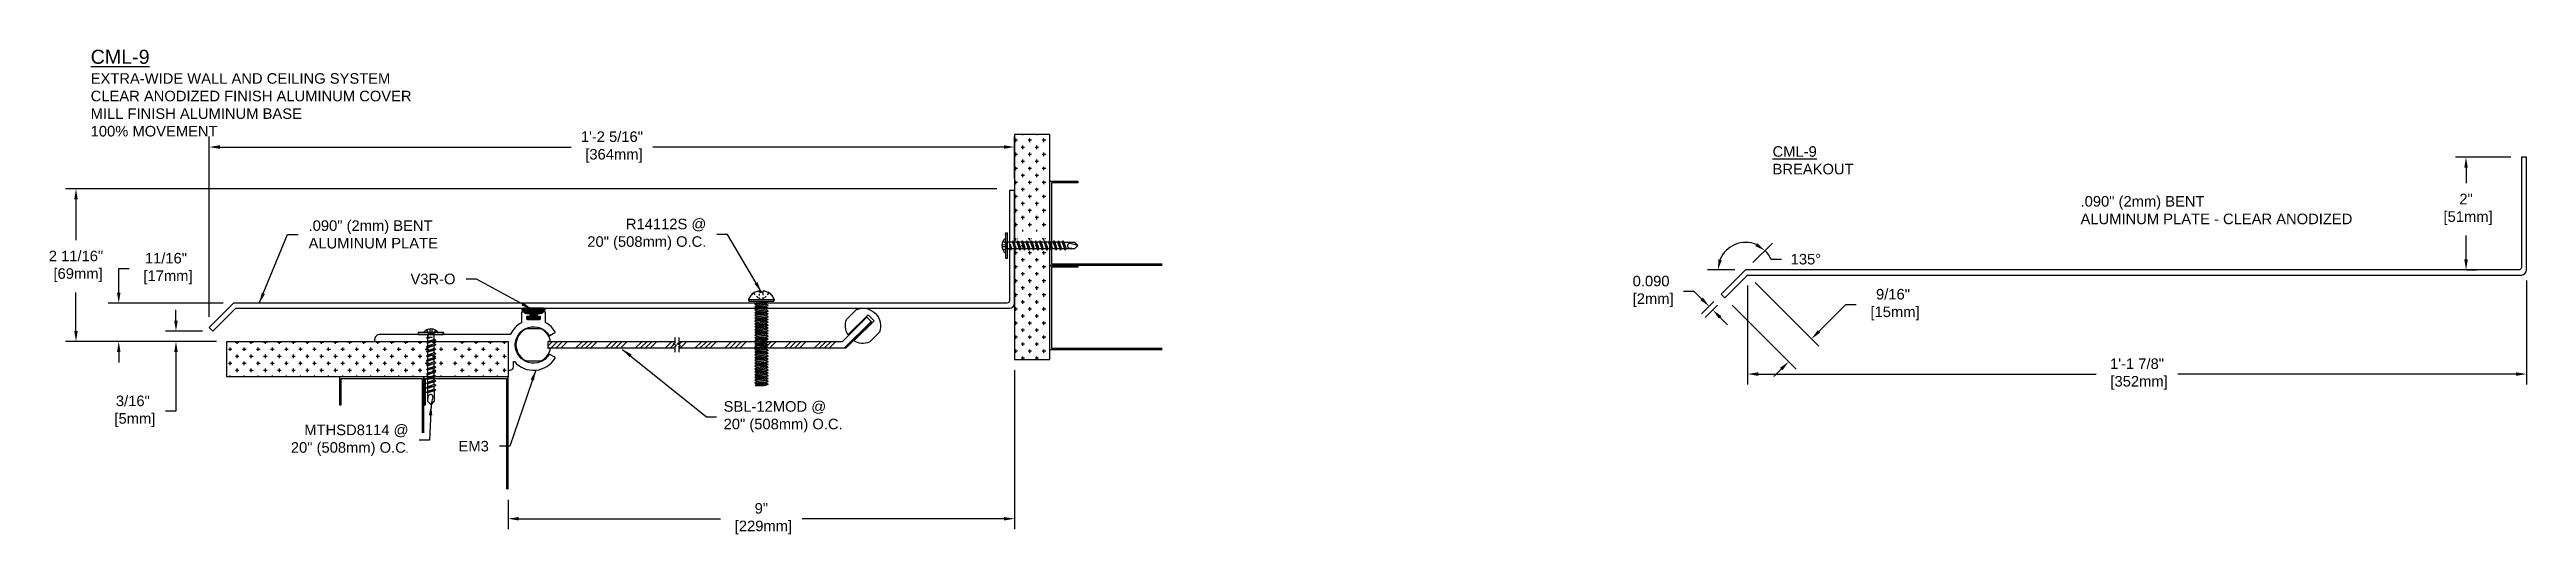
# Model space of a CAD drawing. Header units: inches. Extents: x 7.3 to 51.3, y 49.4 to 58.
import ezdxf

# ---------------------------------------------------------------- set-up
doc = ezdxf.new("R2010")
doc.units = ezdxf.units.IN
doc.header["$MEASUREMENT"] = 0
doc.linetypes.add('HIDDEN2', pattern=[0.1875, 0.125, -0.0625])
for name, color, linetype in [('Anchors', 4, 'Continuous'), ('Conditions', 1, 'Continuous'), ('Dimensions', 3, 'Continuous'), ('Fillers', 2, 'Continuous'), ('Metals', 7, 'Continuous'), ('TEXT', 2, 'Continuous')]:
    doc.layers.add(name, color=color, linetype=linetype)
doc.styles.add('ARIAL', font='arial.ttf')
doc.dimstyles.new('Arial', dxfattribs={"dimtxt": 0.1875, "dimasz": 0.1875, "dimexe": 0.1875, "dimexo": 0.1875, "dimgap": 0.1875, "dimtad": 0, "dimtih": 1, "dimtoh": 1, "dimdec": 4, "dimzin": 3, "dimdsep": 46, "dimlunit": 4, "dimtxsty": 'ARIAL', "dimcen": 0.1875, "dimadec": 0, "dimazin": 0, "dimtfac": 1, "dimtdec": 4, "dimtofl": 0, "dimtmove": 0, "dimatfit": 3, "dimfxl": 0, "dimfrac": 2, "dimtolj": 1, "dimtzin": 0, "dimarcsym": 0})

# ---------------------------------------------------------------- blocks, each defined once
blk = doc.blocks.new('V3RforCM')
h = blk.add_hatch(color=256)
h.paths.add_polyline_path([(0.141, -0.163), (0.205, -0.163, 0.8111), (0.189, -0.1), (-0.156, -0.1, 0.8111), (-0.172, -0.163), (-0.109, -0.163), (-0.109, -0.194), (-0.03, -0.194), (-0.03, -0.241), (-0.036, -0.267), (-0.091, -0.267), (-0.091, -0.302), (0.124, -0.302), (0.124, -0.267), (0.069, -0.267), (0.063, -0.241), (0.063, -0.194), (0.141, -0.194)])
edge = h.paths.add_edge_path(flags=16)
edge.add_spline(control_points=[(-0.139, -0.141), (-0.14, -0.141), (-0.185, -0.12), (-0.087, -0.129), (0.017, -0.14)], knot_values=[0.028497, 0.028497, 0.028497, 0.028497, 0.032831, 0.201023, 0.201023, 0.201023, 0.201023], degree=3, periodic=0)
edge.add_spline(control_points=[(0.017, -0.14), (0.12, -0.129), (0.218, -0.12), (0.173, -0.141), (0.172, -0.141)], knot_values=[0.028497, 0.028497, 0.028497, 0.028497, 0.196688, 0.201023, 0.201023, 0.201023, 0.201023], degree=3, periodic=0)
edge.add_line((0.172, -0.141), (-0.139, -0.141))
blk.add_lwpolyline([(0.141, -0.194), (0.141, -0.163), (0.205, -0.163, 0.8111), (0.189, -0.1), (-0.156, -0.1, 0.8111), (-0.172, -0.163), (-0.109, -0.163), (-0.109, -0.194), (-0.03, -0.194), (-0.03, -0.241), (-0.036, -0.267), (-0.091, -0.267), (-0.091, -0.302), (0.124, -0.302), (0.124, -0.267), (0.069, -0.267), (0.063, -0.241), (0.063, -0.194)], format="xyb", close=True)
blk.add_lwpolyline([(0.172, -0.141), (-0.139, -0.141)])
for points in [[(-0.139, -0.141), (-0.14, -0.141), (-0.185, -0.12), (-0.087, -0.129), (0.017, -0.14)], [(0.172, -0.141), (0.173, -0.141), (0.218, -0.12), (0.12, -0.129), (0.017, -0.14)]]:
    blk.add_open_spline(points, degree=3, knots=[0.028497, 0.028497, 0.028497, 0.028497, 0.0328313, 0.2010226, 0.2010226, 0.2010226, 0.2010226])
blk = doc.blocks.new('em3')
blk.add_lwpolyline([(-22.235, -3.441), (-22.235, -3.399, 0.414214), (-22.245, -3.389), (-22.28, -3.389, -0.414214), (-22.29, -3.379), (-22.29, -3.352, -0.414214), (-22.28, -3.342), (-22.207, -3.342, 0.414214), (-22.197, -3.332), (-22.197, -3.321, -0.414214), (-22.187, -3.311), (-22.151, -3.311, -0.414214), (-22.141, -3.321), (-22.141, -3.498, 0.273807), (-22.136, -3.507, -0.158832), (-21.945, -3.71, 0.29076), (-21.936, -3.716), (-19.621, -3.716, -0.414214), (-19.527, -3.81), (-19.527, -3.831, -0.414214), (-19.537, -3.841), (-21.892, -3.841, 0.414214), (-21.902, -3.851), (-21.902, -4.341, -0.414214), (-21.912, -4.351), (-21.933, -4.351, -0.414214), (-21.996, -4.289), (-21.996, -4.204, 0.692603), (-22.013, -4.198, -0.506912), (-22.737, -4.135, -0.420887), (-22.733, -4.121), (-22.642, -4.069, -0.405496), (-22.629, -4.072, 3.520953), (-22.629, -3.731, -0.405496), (-22.642, -3.734), (-22.733, -3.681, -0.420887), (-22.737, -3.668, -0.131423), (-22.569, -3.507, 0.273807), (-22.563, -3.498), (-22.563, -3.321, -0.414214), (-22.553, -3.311), (-22.517, -3.311, -0.414214), (-22.507, -3.321), (-22.507, -3.332, 0.414214), (-22.497, -3.342), (-22.425, -3.342, -0.414214), (-22.415, -3.352), (-22.415, -3.379, -0.414214), (-22.425, -3.389), (-22.46, -3.389, 0.414214), (-22.47, -3.399), (-22.47, -3.441, 0.414214), (-22.46, -3.451), (-22.245, -3.451, 0.414214)], format="xyb", close=True)
blk = doc.blocks.new('R14112S')
for p, q in [((-0.226, 0.031), (0.226, 0.031)), ((-0.226, 0.031), (-0.22, 0)), ((-0.22, 0), (0.22, 0)), ((-0.109, 0.116), (-0.133, 0.141)), ((-0.057, 0.062), (-0.086, 0.092)), ((-0.085, 0), (-0.085, -0.03)), ((-0.034, 0.038), (-0.042, 0.046)), ((-0.034, 0.161), (-0.034, 0.182)), ((-0.034, 0.161), (0.034, 0.161)), ((-0.034, 0.103), (-0.034, 0.131)), ((-0.034, 0.038), (-0.034, 0.065)), ((-0.034, 0.038), (-0.01, 0.038)), ((0.01, 0.038), (0.034, 0.038)), ((0.034, 0.161), (0.034, 0.182)), ((0.034, 0.106), (0.034, 0.142)), ((0.034, 0.038), (0.034, 0.073)), ((0.034, 0.038), (0.042, 0.046)), ((0.057, 0.062), (0.086, 0.092)), ((0.085, 0), (0.085, -0.005)), ((0.109, 0.116), (0.133, 0.141)), ((0.226, 0.031), (0.22, 0)), ((-0.119, -0.05), (0.119, -0.025)), ((-0.119, -0.05), (-0.085, -0.03)), ((-0.119, -0.05), (-0.085, -0.07)), ((-0.119, -0.1), (0.119, -0.075)), ((-0.119, -0.1), (-0.085, -0.08)), ((-0.119, -0.1), (-0.085, -0.12)), ((-0.119, -0.15), (0.119, -0.125)), ((-0.119, -0.15), (-0.085, -0.13)), ((-0.119, -0.15), (-0.085, -0.17)), ((-0.119, -0.2), (0.119, -0.175)), ((-0.119, -0.2), (-0.085, -0.18)), ((-0.119, -0.2), (-0.085, -0.22)), ((-0.119, -0.25), (0.119, -0.225)), ((-0.119, -0.25), (-0.085, -0.23)), ((-0.119, -0.25), (-0.085, -0.27)), ((-0.119, -0.3), (0.119, -0.275)), ((-0.119, -0.3), (-0.085, -0.28)), ((-0.119, -0.3), (-0.085, -0.32)), ((-0.119, -0.35), (0.119, -0.325)), ((-0.119, -0.35), (-0.085, -0.33)), ((-0.119, -0.35), (-0.085, -0.37)), ((-0.119, -0.4), (0.119, -0.375)), ((-0.119, -0.4), (-0.085, -0.38)), ((-0.119, -0.4), (-0.085, -0.42)), ((-0.119, -0.45), (0.119, -0.425)), ((-0.119, -0.45), (-0.085, -0.43)), ((-0.085, -0.03), (0.085, -0.005)), ((-0.085, -0.07), (0.085, -0.045)), ((-0.085, -0.08), (0.085, -0.055)), ((-0.085, -0.07), (-0.085, -0.08)), ((-0.085, -0.12), (0.085, -0.095)), ((-0.085, -0.13), (0.085, -0.105)), ((-0.085, -0.12), (-0.085, -0.13)), ((-0.085, -0.17), (0.085, -0.145)), ((-0.085, -0.18), (0.085, -0.155)), ((-0.085, -0.17), (-0.085, -0.18)), ((-0.085, -0.22), (0.085, -0.195)), ((-0.085, -0.23), (0.085, -0.205)), ((-0.085, -0.22), (-0.085, -0.23)), ((-0.085, -0.27), (0.085, -0.245)), ((-0.085, -0.28), (0.085, -0.255)), ((-0.085, -0.27), (-0.085, -0.28)), ((-0.085, -0.32), (0.085, -0.295)), ((-0.085, -0.33), (0.085, -0.305)), ((-0.085, -0.32), (-0.085, -0.33)), ((-0.085, -0.37), (0.085, -0.345)), ((-0.085, -0.38), (0.085, -0.355)), ((-0.085, -0.37), (-0.085, -0.38)), ((-0.085, -0.42), (0.085, -0.395)), ((-0.085, -0.43), (0.085, -0.405)), ((-0.085, -0.42), (-0.085, -0.43)), ((0.119, -0.025), (0.085, -0.005)), ((0.119, -0.025), (0.085, -0.045)), ((0.085, -0.045), (0.085, -0.055)), ((0.119, -0.075), (0.085, -0.055)), ((0.119, -0.075), (0.085, -0.095)), ((0.085, -0.095), (0.085, -0.105)), ((0.119, -0.125), (0.085, -0.105)), ((0.119, -0.125), (0.085, -0.145)), ((0.085, -0.145), (0.085, -0.155)), ((0.119, -0.175), (0.085, -0.155)), ((0.119, -0.175), (0.085, -0.195)), ((0.085, -0.195), (0.085, -0.205)), ((0.119, -0.225), (0.085, -0.205)), ((0.119, -0.225), (0.085, -0.245)), ((0.085, -0.245), (0.085, -0.255)), ((0.119, -0.275), (0.085, -0.255)), ((0.119, -0.275), (0.085, -0.295)), ((0.085, -0.295), (0.085, -0.305)), ((0.119, -0.325), (0.085, -0.305)), ((0.119, -0.325), (0.085, -0.345)), ((0.085, -0.345), (0.085, -0.355)), ((0.119, -0.375), (0.085, -0.355)), ((0.119, -0.375), (0.085, -0.395)), ((0.085, -0.395), (0.085, -0.405)), ((0.119, -0.425), (0.085, -0.405)), ((0.119, -0.425), (0.085, -0.445)), ((-0.119, -0.45), (-0.085, -0.47)), ((-0.119, -0.5), (0.119, -0.475)), ((-0.119, -0.5), (-0.085, -0.48)), ((-0.119, -0.5), (-0.085, -0.52)), ((-0.119, -0.55), (0.119, -0.525)), ((-0.119, -0.55), (-0.085, -0.53)), ((-0.119, -0.55), (-0.085, -0.57)), ((-0.119, -0.6), (0.119, -0.575)), ((-0.119, -0.6), (-0.085, -0.58)), ((-0.119, -0.6), (-0.085, -0.62)), ((-0.119, -0.65), (0.119, -0.625)), ((-0.119, -0.65), (-0.085, -0.63)), ((-0.119, -0.65), (-0.085, -0.67)), ((-0.119, -0.7), (0.119, -0.675)), ((-0.119, -0.7), (-0.085, -0.68)), ((-0.119, -0.7), (-0.085, -0.72)), ((-0.119, -0.75), (0.119, -0.725)), ((-0.119, -0.75), (-0.085, -0.73)), ((-0.119, -0.75), (-0.085, -0.77)), ((-0.119, -0.8), (0.119, -0.775)), ((-0.119, -0.8), (-0.085, -0.78)), ((-0.119, -0.8), (-0.085, -0.82)), ((-0.119, -0.85), (0.119, -0.825)), ((-0.119, -0.85), (-0.085, -0.83)), ((-0.119, -0.85), (-0.085, -0.87)), ((-0.119, -0.9), (0.119, -0.875)), ((-0.119, -0.9), (-0.085, -0.88)), ((-0.085, -0.47), (0.085, -0.445)), ((-0.085, -0.48), (0.085, -0.455)), ((-0.085, -0.47), (-0.085, -0.48)), ((-0.085, -0.52), (0.085, -0.495)), ((-0.085, -0.53), (0.085, -0.505)), ((-0.085, -0.52), (-0.085, -0.53)), ((-0.085, -0.57), (0.085, -0.545)), ((-0.085, -0.58), (0.085, -0.555)), ((-0.085, -0.57), (-0.085, -0.58)), ((-0.085, -0.62), (0.085, -0.595)), ((-0.085, -0.63), (0.085, -0.605)), ((-0.085, -0.62), (-0.085, -0.63)), ((-0.085, -0.67), (0.085, -0.645)), ((-0.085, -0.68), (0.085, -0.655)), ((-0.085, -0.67), (-0.085, -0.68)), ((-0.085, -0.72), (0.085, -0.695)), ((-0.085, -0.73), (0.085, -0.705)), ((-0.085, -0.72), (-0.085, -0.73)), ((-0.085, -0.77), (0.085, -0.745)), ((-0.085, -0.78), (0.085, -0.755)), ((-0.085, -0.77), (-0.085, -0.78)), ((-0.085, -0.82), (0.085, -0.795)), ((-0.085, -0.83), (0.085, -0.805)), ((-0.085, -0.82), (-0.085, -0.83)), ((-0.085, -0.87), (0.085, -0.845)), ((-0.085, -0.88), (0.085, -0.855)), ((-0.085, -0.87), (-0.085, -0.88)), ((0.085, -0.445), (0.085, -0.455)), ((0.119, -0.475), (0.085, -0.455)), ((0.119, -0.475), (0.085, -0.495)), ((0.085, -0.495), (0.085, -0.505)), ((0.119, -0.525), (0.085, -0.505)), ((0.119, -0.525), (0.085, -0.545)), ((0.085, -0.545), (0.085, -0.555)), ((0.119, -0.575), (0.085, -0.555)), ((0.119, -0.575), (0.085, -0.595)), ((0.085, -0.595), (0.085, -0.605)), ((0.119, -0.625), (0.085, -0.605)), ((0.119, -0.625), (0.085, -0.645)), ((0.085, -0.645), (0.085, -0.655)), ((0.119, -0.675), (0.085, -0.655)), ((0.119, -0.675), (0.085, -0.695)), ((0.085, -0.695), (0.085, -0.705)), ((0.119, -0.725), (0.085, -0.705)), ((0.119, -0.725), (0.085, -0.745)), ((0.085, -0.745), (0.085, -0.755)), ((0.119, -0.775), (0.085, -0.755)), ((0.119, -0.775), (0.085, -0.795)), ((0.085, -0.795), (0.085, -0.805)), ((0.119, -0.825), (0.085, -0.805)), ((0.119, -0.825), (0.085, -0.845)), ((0.085, -0.845), (0.085, -0.855)), ((0.119, -0.875), (0.085, -0.855)), ((0.119, -0.875), (0.085, -0.895)), ((-0.119, -0.9), (-0.085, -0.92)), ((-0.119, -0.95), (0.119, -0.925)), ((-0.119, -0.95), (-0.085, -0.93)), ((-0.119, -0.95), (-0.085, -0.97)), ((-0.119, -1), (0.119, -0.975)), ((-0.119, -1), (-0.085, -0.98)), ((-0.119, -1), (-0.085, -1.02)), ((-0.119, -1.05), (0.119, -1.025)), ((-0.119, -1.05), (-0.085, -1.03)), ((-0.119, -1.05), (-0.085, -1.07)), ((-0.119, -1.1), (0.119, -1.075)), ((-0.119, -1.1), (-0.085, -1.08)), ((-0.119, -1.1), (-0.085, -1.12)), ((-0.119, -1.15), (0.119, -1.125)), ((-0.119, -1.15), (-0.085, -1.13)), ((-0.119, -1.15), (-0.085, -1.17)), ((-0.119, -1.2), (0.119, -1.175)), ((-0.119, -1.2), (-0.085, -1.18)), ((-0.119, -1.2), (-0.085, -1.22)), ((-0.119, -1.25), (0.119, -1.225)), ((-0.119, -1.25), (-0.085, -1.23)), ((-0.119, -1.25), (-0.085, -1.27)), ((-0.119, -1.3), (0.119, -1.275)), ((-0.119, -1.3), (-0.085, -1.28)), ((-0.119, -1.3), (-0.085, -1.32)), ((-0.085, -0.92), (0.085, -0.895)), ((-0.085, -0.93), (0.085, -0.905)), ((-0.085, -0.92), (-0.085, -0.93)), ((-0.085, -0.97), (0.085, -0.945)), ((-0.085, -0.98), (0.085, -0.955)), ((-0.085, -0.97), (-0.085, -0.98)), ((-0.085, -1.02), (0.085, -0.995)), ((-0.085, -1.03), (0.085, -1.005)), ((-0.085, -1.02), (-0.085, -1.03)), ((-0.085, -1.07), (0.085, -1.045)), ((-0.085, -1.08), (0.085, -1.055)), ((-0.085, -1.07), (-0.085, -1.08)), ((-0.085, -1.12), (0.085, -1.095)), ((-0.085, -1.13), (0.085, -1.105)), ((-0.085, -1.12), (-0.085, -1.13)), ((-0.085, -1.17), (0.085, -1.145)), ((-0.085, -1.18), (0.085, -1.155)), ((-0.085, -1.17), (-0.085, -1.18)), ((-0.085, -1.22), (0.085, -1.195)), ((-0.085, -1.23), (0.085, -1.205)), ((-0.085, -1.22), (-0.085, -1.23)), ((-0.085, -1.27), (0.085, -1.245)), ((-0.085, -1.28), (0.085, -1.255)), ((-0.085, -1.27), (-0.085, -1.28)), ((-0.085, -1.32), (0.085, -1.295)), ((-0.085, -1.33), (0.085, -1.305)), ((-0.085, -1.32), (-0.085, -1.33)), ((0.085, -0.895), (0.085, -0.905)), ((0.119, -0.925), (0.085, -0.905)), ((0.119, -0.925), (0.085, -0.945)), ((0.085, -0.945), (0.085, -0.955)), ((0.119, -0.975), (0.085, -0.955)), ((0.119, -0.975), (0.085, -0.995)), ((0.085, -0.995), (0.085, -1.005)), ((0.119, -1.025), (0.085, -1.005)), ((0.119, -1.025), (0.085, -1.045)), ((0.085, -1.045), (0.085, -1.055)), ((0.119, -1.075), (0.085, -1.055)), ((0.119, -1.075), (0.085, -1.095)), ((0.085, -1.095), (0.085, -1.105)), ((0.119, -1.125), (0.085, -1.105)), ((0.119, -1.125), (0.085, -1.145)), ((0.085, -1.145), (0.085, -1.155)), ((0.119, -1.175), (0.085, -1.155)), ((0.119, -1.175), (0.085, -1.195)), ((0.085, -1.195), (0.085, -1.205)), ((0.119, -1.225), (0.085, -1.205)), ((0.119, -1.225), (0.085, -1.245)), ((0.085, -1.245), (0.085, -1.255)), ((0.119, -1.275), (0.085, -1.255)), ((0.119, -1.275), (0.085, -1.295)), ((0.085, -1.295), (0.085, -1.305)), ((0.119, -1.325), (0.085, -1.305)), ((-0.119, -1.35), (0.119, -1.325)), ((-0.119, -1.35), (-0.085, -1.33)), ((-0.119, -1.35), (-0.085, -1.37)), ((-0.119, -1.4), (0.119, -1.375)), ((-0.119, -1.4), (-0.085, -1.38)), ((-0.119, -1.4), (-0.085, -1.42)), ((-0.119, -1.45), (0.119, -1.425)), ((-0.119, -1.45), (-0.085, -1.43)), ((-0.119, -1.45), (-0.085, -1.47)), ((-0.11, -1.5), (0.119, -1.475)), ((-0.11, -1.5), (-0.085, -1.48)), ((-0.11, -1.5), (0.048, -1.5)), ((-0.085, -1.37), (0.085, -1.345)), ((-0.085, -1.38), (0.085, -1.355)), ((-0.085, -1.37), (-0.085, -1.38)), ((-0.085, -1.42), (0.085, -1.395)), ((-0.085, -1.43), (0.085, -1.405)), ((-0.085, -1.42), (-0.085, -1.43)), ((-0.085, -1.47), (0.085, -1.445)), ((-0.085, -1.48), (0.085, -1.455)), ((-0.085, -1.47), (-0.085, -1.48)), ((0.048, -1.5), (0.085, -1.495)), ((0.119, -1.325), (0.085, -1.345)), ((0.085, -1.345), (0.085, -1.355)), ((0.119, -1.375), (0.085, -1.355)), ((0.119, -1.375), (0.085, -1.395)), ((0.085, -1.395), (0.085, -1.405)), ((0.119, -1.425), (0.085, -1.405)), ((0.119, -1.425), (0.085, -1.445)), ((0.085, -1.445), (0.085, -1.455)), ((0.119, -1.475), (0.085, -1.455)), ((0.119, -1.475), (0.085, -1.495))]:
    blk.add_line(p, q)
for centre, radius, start, end in [((-0.08, 0), 0.149, 152.7282, 167.9922), ((-0.041, -0.02), 0.192, 128.7816, 152.7282), ((-0.016, -0.051), 0.232, 108.4084, 128.7816), ((0, -0.1), 0.284, 96.8718, 108.4084), ((0, -0.1), 0.284, 71.5916, 83.1282), ((0.016, -0.051), 0.232, 51.2184, 71.5916), ((0.041, -0.02), 0.192, 27.2718, 51.2184), ((0.08, 0), 0.149, 12.0078, 27.2718)]:
    blk.add_arc(centre, radius, start, end)
blk = doc.blocks.new('SBL-12MOD')
h = blk.add_hatch()
h.set_pattern_fill('ANSI34', color=256, scale=0.5, style=0)
h.paths.add_polyline_path([(6.641, 7.679), (6.641, 7.559), (8.89, 7.559), (8.89, 7.589), (8.919, 7.608), (8.861, 7.63), (8.89, 7.649), (8.89, 7.679)])
h.paths.add_polyline_path([(11.929, 7.559), (12.392, 8.022), (12.304, 8.111), (11.872, 7.679), (8.96, 7.679), (8.96, 7.649), (8.931, 7.63), (8.989, 7.608), (8.96, 7.589), (8.96, 7.559)])
for p, q in [((11.872, 7.679), (12.304, 8.111)), ((11.929, 7.559), (12.392, 8.022)), ((12.392, 8.022), (12.304, 8.111)), ((8.89, 7.649), (8.861, 7.63)), ((8.919, 7.608), (8.861, 7.63)), ((8.89, 7.749), (8.89, 7.649)), ((8.89, 7.589), (8.919, 7.608)), ((8.89, 7.589), (8.89, 7.489)), ((8.96, 7.649), (8.931, 7.63)), ((8.989, 7.608), (8.931, 7.63)), ((8.96, 7.749), (8.96, 7.649)), ((8.96, 7.679), (11.872, 7.679)), ((8.96, 7.589), (8.989, 7.608)), ((8.96, 7.589), (8.96, 7.489)), ((11.929, 7.559), (8.96, 7.559))]:
    blk.add_line(p, q)
for points in [[(12.327, 8.154), (11.968, 7.795, -0.233897), (11.944, 8.071), (12.121, 8.248, -0.654654), (12.526, 7.843), (12.349, 7.666, -0.233897), (12.073, 7.69), (12.432, 8.049)], [(6.682, 7.694, 0.233897), (6.504, 7.906), (6.254, 7.906, 0.654654), (6.254, 7.333), (6.504, 7.333, 0.233897), (6.682, 7.545), (6.641, 7.559), (6.641, 7.679)]]:
    blk.add_lwpolyline(points, format="xyb", close=True)
for points in [[(6.641, 7.679), (8.89, 7.679)], [(8.89, 7.559), (6.641, 7.559)]]:
    blk.add_lwpolyline(points)
blk = doc.blocks.new('*D10')
at = {"layer": 'Defpoints', "color": 0}
for p in [(24.449, 52.51), (15.449, 50.204), (24.449, 49.679)]:
    blk.add_point(p, dxfattribs=at)
at = {"layer": 'Dimensions', "color": 0, "lineweight": -2}
for p, q in [((24.449, 52.323), (24.449, 49.491)), ((15.449, 50.017), (15.449, 49.491)), ((15.636, 49.679), (19.224, 49.679)), ((24.261, 49.679), (20.674, 49.679))]:
    blk.add_line(p, q, dxfattribs=at)
at = {"layer": 'Dimensions', "color": 0}
for points in [[(15.636, 49.71), (15.636, 49.647), (15.449, 49.679)], [(24.261, 49.71), (24.261, 49.647), (24.449, 49.679)]]:
    blk.add_solid(points, dxfattribs=at)
at = {"layer": 'Dimensions', "color": 0, "insert": (19.949, 49.679), "char_height": 0.1875, "attachment_point": 5, "style": 'ARIAL'}
blk.add_mtext('\\A1;9"\\P [229mm]', dxfattribs=at)
blk = doc.blocks.new('*D11')
at = {"layer": 'Defpoints', "color": 0}
for p in [(24.449, 56.287), (24.449, 55.546), (10.136, 53.079)]:
    blk.add_point(p, dxfattribs=at)
at = {"layer": 'Dimensions', "color": 0, "lineweight": -2}
for p, q in [((10.136, 53.267), (10.136, 56.475)), ((24.449, 55.733), (24.449, 56.475)), ((10.323, 56.287), (16.568, 56.287)), ((24.261, 56.287), (18.017, 56.287))]:
    blk.add_line(p, q, dxfattribs=at)
at = {"layer": 'Dimensions', "color": 0}
for points in [[(10.323, 56.319), (10.323, 56.256), (10.136, 56.287)], [(24.261, 56.319), (24.261, 56.256), (24.449, 56.287)]]:
    blk.add_solid(points, dxfattribs=at)
at = {"layer": 'Dimensions', "color": 0, "insert": (17.292, 56.287), "char_height": 0.1875, "attachment_point": 5, "style": 'ARIAL'}
blk.add_mtext('\\A1;1\'-2 5/16"\\P [364mm]', dxfattribs=at)
blk = doc.blocks.new('*D12')
at = {"layer": 'Defpoints', "color": 0}
for p in [(10.2, 53.016), (9.543, 52.829), (10.449, 52.829)]:
    blk.add_point(p, dxfattribs=at)
at = {"layer": 'Dimensions', "color": 0, "lineweight": -2}
for p, q in [((9.543, 53.203), (9.543, 53.391)), ((10.012, 53.016), (9.356, 53.016)), ((10.261, 52.829), (9.356, 52.829)), ((9.543, 52.642), (9.543, 51.59)), ((9.543, 51.59), (9.356, 51.59))]:
    blk.add_line(p, q, dxfattribs=at)
at = {"layer": 'Dimensions', "color": 0}
for points in [[(9.512, 53.203), (9.575, 53.203), (9.543, 53.016)], [(9.512, 52.642), (9.575, 52.642), (9.543, 52.829)]]:
    blk.add_solid(points, dxfattribs=at)
at = {"layer": 'Dimensions', "color": 0, "insert": (8.777, 51.59), "char_height": 0.1875, "attachment_point": 5, "style": 'ARIAL'}
blk.add_mtext('\\A1;3/16"\\P [5mm]', dxfattribs=at)
blk = doc.blocks.new('*D13')
at = {"layer": 'Defpoints', "color": 0}
for p in [(8.526, 53.511), (10.568, 53.511), (10.449, 52.829)]:
    blk.add_point(p, dxfattribs=at)
at = {"layer": 'Dimensions', "color": 0, "lineweight": -2}
for p, q in [((8.526, 53.698), (8.526, 54.127)), ((8.526, 54.127), (8.713, 54.127)), ((10.38, 53.511), (8.338, 53.511)), ((10.261, 52.829), (8.338, 52.829)), ((8.526, 52.642), (8.526, 52.454))]:
    blk.add_line(p, q, dxfattribs=at)
at = {"layer": 'Dimensions', "color": 0}
for points in [[(8.495, 53.698), (8.557, 53.698), (8.526, 53.511)], [(8.495, 52.642), (8.557, 52.642), (8.526, 52.829)]]:
    blk.add_solid(points, dxfattribs=at)
at = {"layer": 'Dimensions', "color": 0, "insert": (9.365, 54.127), "char_height": 0.1875, "attachment_point": 5, "style": 'ARIAL'}
blk.add_mtext('\\A1;11/16"\\P [17mm]', dxfattribs=at)
blk = doc.blocks.new('*D14')
at = {"layer": 'Defpoints', "color": 0}
for p in [(24.324, 55.546), (7.766, 52.829), (10.449, 52.829)]:
    blk.add_point(p, dxfattribs=at)
at = {"layer": 'Dimensions', "color": 0, "lineweight": -2}
for p, q in [((24.136, 55.546), (7.579, 55.546)), ((7.766, 55.358), (7.766, 54.632)), ((7.766, 53.017), (7.766, 53.701)), ((10.261, 52.829), (7.579, 52.829))]:
    blk.add_line(p, q, dxfattribs=at)
at = {"layer": 'Dimensions', "color": 0}
for points in [[(7.735, 55.358), (7.797, 55.358), (7.766, 55.546)], [(7.735, 53.017), (7.797, 53.017), (7.766, 52.829)]]:
    blk.add_solid(points, dxfattribs=at)
at = {"layer": 'Dimensions', "color": 0, "insert": (7.766, 54.166), "char_height": 0.1875, "attachment_point": 5, "style": 'ARIAL'}
blk.add_mtext('\\A1;2 11/16"\\P [69mm]', dxfattribs=at)
blk = doc.blocks.new('MTHSD8114')
for p, q in [((0.224, 0.038), (-0.224, 0.038)), ((-0.224, 0.038), (-0.224, 0)), ((-0.224, 0), (0.224, 0)), ((-0.056, 0), (0.056, 0)), ((0.06, -0.087), (0.06, 0)), ((0.224, 0.038), (0.224, 0)), ((-0.081, -0.061), (-0.024, -0.047)), ((-0.081, -0.061), (-0.056, -0.047)), ((-0.081, -0.061), (-0.056, -0.074)), ((-0.081, -0.141), (0.085, -0.101)), ((-0.081, -0.141), (-0.056, -0.127)), ((-0.081, -0.141), (-0.056, -0.155)), ((-0.081, -0.221), (0.085, -0.181)), ((-0.081, -0.221), (-0.056, -0.208)), ((-0.081, -0.221), (-0.056, -0.235)), ((-0.081, -0.302), (0.085, -0.262)), ((-0.081, -0.302), (-0.056, -0.288)), ((-0.081, -0.302), (-0.056, -0.316)), ((-0.081, -0.382), (0.085, -0.342)), ((-0.081, -0.382), (-0.056, -0.368)), ((-0.081, -0.382), (-0.056, -0.396)), ((-0.081, -0.463), (0.085, -0.422)), ((-0.056, -0.047), (-0.056, 0)), ((-0.056, 0), (-0.056, -0.047)), ((0.024, -0.047), (-0.056, -0.074)), ((-0.056, -0.047), (0.024, -0.047)), ((-0.056, -0.127), (-0.056, -0.074)), ((0.06, -0.087), (-0.056, -0.127)), ((0.06, -0.115), (-0.056, -0.155)), ((-0.056, -0.208), (-0.056, -0.155)), ((0.06, -0.167), (-0.056, -0.208)), ((0.06, -0.195), (-0.056, -0.235)), ((-0.056, -0.288), (-0.056, -0.235)), ((0.06, -0.248), (-0.056, -0.288)), ((0.06, -0.276), (-0.056, -0.316)), ((-0.056, -0.368), (-0.056, -0.316)), ((0.06, -0.328), (-0.056, -0.368)), ((0.06, -0.356), (-0.056, -0.396)), ((-0.056, -0.449), (-0.056, -0.396)), ((0.06, -0.409), (-0.056, -0.449)), ((0.06, -0.436), (-0.056, -0.477)), ((0.085, -0.101), (0.06, -0.087)), ((0.085, -0.101), (0.06, -0.115)), ((0.06, -0.167), (0.06, -0.115)), ((0.085, -0.181), (0.06, -0.167)), ((0.085, -0.181), (0.06, -0.195)), ((0.06, -0.248), (0.06, -0.195)), ((0.085, -0.262), (0.06, -0.248)), ((0.085, -0.262), (0.06, -0.276)), ((0.06, -0.328), (0.06, -0.276)), ((0.085, -0.342), (0.06, -0.328)), ((0.085, -0.342), (0.06, -0.356)), ((0.06, -0.409), (0.06, -0.356)), ((0.085, -0.422), (0.06, -0.409)), ((0.085, -0.422), (0.06, -0.436)), ((0.06, -0.489), (0.06, -0.436)), ((-0.081, -0.463), (-0.056, -0.449)), ((-0.081, -0.463), (-0.056, -0.477)), ((-0.081, -0.543), (0.085, -0.503)), ((-0.081, -0.543), (-0.056, -0.529)), ((-0.081, -0.543), (-0.056, -0.557)), ((-0.081, -0.624), (0.085, -0.583)), ((-0.081, -0.624), (-0.056, -0.61)), ((-0.081, -0.624), (-0.056, -0.637)), ((-0.081, -0.704), (0.085, -0.664)), ((-0.081, -0.704), (-0.056, -0.69)), ((-0.081, -0.704), (-0.056, -0.718)), ((-0.081, -0.784), (0.085, -0.744)), ((-0.081, -0.784), (-0.056, -0.771)), ((-0.081, -0.784), (-0.056, -0.798)), ((-0.081, -0.865), (0.085, -0.825)), ((-0.081, -0.865), (-0.056, -0.851)), ((-0.081, -0.865), (-0.056, -0.879)), ((-0.056, -0.529), (-0.056, -0.477)), ((0.06, -0.489), (-0.056, -0.529)), ((0.06, -0.517), (-0.056, -0.557)), ((-0.056, -0.61), (-0.056, -0.557)), ((0.06, -0.569), (-0.056, -0.61)), ((0.06, -0.597), (-0.056, -0.637)), ((-0.056, -0.69), (-0.056, -0.637)), ((0.06, -0.65), (-0.056, -0.69)), ((0.06, -0.678), (-0.056, -0.718)), ((-0.056, -0.771), (-0.056, -0.718)), ((0.06, -0.73), (-0.056, -0.771)), ((0.06, -0.758), (-0.056, -0.798)), ((-0.056, -0.851), (-0.056, -0.798)), ((0.06, -0.811), (-0.056, -0.851)), ((0.06, -0.839), (-0.056, -0.879)), ((-0.056, -0.931), (-0.056, -0.879)), ((0.085, -0.503), (0.06, -0.489)), ((0.085, -0.503), (0.06, -0.517)), ((0.06, -0.569), (0.06, -0.517)), ((0.085, -0.583), (0.06, -0.569)), ((0.085, -0.583), (0.06, -0.597)), ((0.06, -0.65), (0.06, -0.597)), ((0.085, -0.664), (0.06, -0.65)), ((0.085, -0.664), (0.06, -0.678)), ((0.06, -0.73), (0.06, -0.678)), ((0.085, -0.744), (0.06, -0.73)), ((0.085, -0.744), (0.06, -0.758)), ((0.06, -0.811), (0.06, -0.758)), ((0.085, -0.825), (0.06, -0.811)), ((0.085, -0.825), (0.06, -0.839)), ((0.06, -0.891), (0.06, -0.839)), ((-0.081, -0.945), (0.085, -0.905)), ((-0.081, -0.945), (-0.056, -0.931)), ((-0.081, -0.945), (-0.056, -0.959)), ((-0.081, -1.026), (0.085, -0.985)), ((-0.081, -1.026), (-0.056, -1.012)), ((-0.081, -1.026), (-0.056, -1.04)), ((0.06, -0.891), (-0.056, -0.931)), ((0.06, -0.919), (-0.056, -0.959)), ((-0.056, -1.012), (-0.056, -0.959)), ((0.06, -0.972), (-0.056, -1.012)), ((0.06, -0.999), (-0.056, -1.04)), ((-0.056, -1.192), (-0.056, -1.04)), ((-0.056, -1.192), (-0.046, -1.097)), ((0.002, -1.25), (-0.056, -1.192)), ((0.002, -1.25), (0.039, -1.111)), ((0.002, -1.25), (0.06, -1.192)), ((0.085, -0.905), (0.06, -0.891)), ((0.085, -0.905), (0.06, -0.919)), ((0.06, -0.972), (0.06, -0.919)), ((0.085, -0.985), (0.06, -0.972)), ((0.085, -0.985), (0.06, -0.999)), ((0.06, -0.999), (0.06, -1.192))]:
    blk.add_line(p, q)
at = {"linetype": 'HIDDEN2'}
for p, q in [((-0.081, 0.079), (-0.038, 0.006)), ((0.038, 0.006), (-0.038, 0.006)), ((-0.019, 0.099), (-0.016, 0.006)), ((0.019, 0.099), (0.016, 0.006)), ((0.081, 0.079), (0.038, 0.006))]:
    blk.add_line(p, q, dxfattribs=at)
for centre, radius, start, end in [((0, -0.066), 0.166, 38.5375, 141.4625), ((-0.005, -1.11), 0.0433, 358.315, 162.8045), ((0.089, -1.279), 0.0922, 108.6241, 161.3759)]:
    blk.add_arc(centre, radius, start, end)
blk.add_point((0.204, 0.038))
blk = doc.blocks.new('*D16')
at = {"layer": 'Defpoints', "color": 0}
for p in [(37.48, 54.012), (37.075, 53.606), (38.21, 52.471)]:
    blk.add_point(p, dxfattribs=at)
at = {"layer": 'Dimensions', "color": 0, "lineweight": -2}
for p, q in [((37.613, 53.879), (38.748, 52.744)), ((37.207, 53.474), (38.342, 52.339)), ((38.748, 53.009), (39.225, 53.486)), ((39.225, 53.486), (39.412, 53.486)), ((38.077, 52.339), (37.945, 52.206))]:
    blk.add_line(p, q, dxfattribs=at)
at = {"layer": 'Dimensions', "color": 0}
for points in [[(38.726, 53.031), (38.77, 52.987), (38.615, 52.877)], [(38.055, 52.361), (38.099, 52.317), (38.21, 52.471)]]:
    blk.add_solid(points, dxfattribs=at)
at = {"layer": 'Dimensions', "color": 0, "insert": (40.064, 53.486), "char_height": 0.1875, "attachment_point": 5, "style": 'ARIAL'}
blk.add_mtext('\\A1;9/16"\\P [15mm]', dxfattribs=at)
blk = doc.blocks.new('*D17')
at = {"layer": 'Defpoints', "color": 0}
for p in [(37.48, 54.012), (51.324, 54.102), (51.324, 52.251)]:
    blk.add_point(p, dxfattribs=at)
at = {"layer": 'Dimensions', "color": 0, "lineweight": -2}
for p, q in [((37.48, 53.824), (37.48, 52.063)), ((51.324, 53.914), (51.324, 52.063)), ((37.668, 52.251), (43.677, 52.251)), ((51.137, 52.251), (45.127, 52.251))]:
    blk.add_line(p, q, dxfattribs=at)
at = {"layer": 'Dimensions', "color": 0}
for points in [[(37.668, 52.282), (37.668, 52.219), (37.48, 52.251)], [(51.137, 52.282), (51.137, 52.219), (51.324, 52.251)]]:
    blk.add_solid(points, dxfattribs=at)
at = {"layer": 'Dimensions', "color": 0, "insert": (44.402, 52.251), "char_height": 0.1875, "attachment_point": 5, "style": 'ARIAL'}
blk.add_mtext('\\A1;1\'-1 7/8"\\P [352mm]', dxfattribs=at)
blk = doc.blocks.new('*D18')
at = {"layer": 'Defpoints', "color": 0}
for p in [(51.234, 56.106), (50.08, 54.102), (50.25, 54.102)]:
    blk.add_point(p, dxfattribs=at)
at = {"layer": 'Dimensions', "color": 0, "lineweight": -2}
for p, q in [((51.047, 56.106), (50.063, 56.106)), ((50.25, 55.918), (50.25, 55.642)), ((50.25, 54.289), (50.25, 54.713)), ((50.267, 54.102), (50.438, 54.102))]:
    blk.add_line(p, q, dxfattribs=at)
at = {"layer": 'Dimensions', "color": 0}
for points in [[(50.219, 55.918), (50.282, 55.918), (50.25, 56.106)], [(50.219, 54.289), (50.282, 54.289), (50.25, 54.102)]]:
    blk.add_solid(points, dxfattribs=at)
at = {"layer": 'Dimensions', "color": 0, "insert": (50.25, 55.178), "char_height": 0.1875, "attachment_point": 5, "style": 'ARIAL'}
blk.add_mtext('\\A1;2"\\P [51mm]', dxfattribs=at)
blk = doc.blocks.new('*D19')
at = {"layer": 'Defpoints', "color": 0}
for p in [(37.097, 54.447), (37.443, 54.102), (37.443, 54.102), (42.061, 54.102), (37.011, 53.67)]:
    blk.add_point(p, dxfattribs=at)
at = {"layer": 'Dimensions', "color": 0, "lineweight": -2}
for p, q in [((37.575, 54.234), (37.921, 54.58)), ((37.893, 54.292), (38.081, 54.292)), ((37.255, 54.102), (36.767, 54.102))]:
    blk.add_line(p, q, dxfattribs=at)
for start, end in [(67.1135, 157.8865), (22.8865, 45)]:
    blk.add_arc((37.443, 54.102), 0.489, start, end, dxfattribs=at)
at = {"layer": 'Dimensions', "color": 0}
for points in [[(37.021, 54.28), (36.959, 54.292), (36.954, 54.102)], [(37.65, 54.578), (37.616, 54.526), (37.789, 54.447)]]:
    blk.add_solid(points, dxfattribs=at)
at = {"layer": 'Dimensions', "color": 0, "insert": (38.516, 54.292), "char_height": 0.1875, "attachment_point": 5, "style": 'ARIAL'}
blk.add_mtext('\\A1;135°', dxfattribs=at)
blk = doc.blocks.new('*D20')
at = {"layer": 'Defpoints', "color": 0}
for p in [(36.796, 53.455), (37.011, 53.67), (37.075, 53.606)]:
    blk.add_point(p, dxfattribs=at)
at = {"layer": 'Dimensions', "color": 0, "lineweight": -2}
for p, q in [((36.531, 53.72), (36.343, 53.72)), ((36.663, 53.588), (36.531, 53.72)), ((36.879, 53.538), (36.663, 53.322)), ((36.942, 53.474), (36.727, 53.259)), ((36.992, 53.259), (37.125, 53.126))]:
    blk.add_line(p, q, dxfattribs=at)
at = {"layer": 'Dimensions', "color": 0}
for points in [[(36.686, 53.61), (36.641, 53.565), (36.796, 53.455)], [(37.014, 53.281), (36.97, 53.237), (36.86, 53.391)]]:
    blk.add_solid(points, dxfattribs=at)
at = {"layer": 'Dimensions', "color": 0, "insert": (35.764, 53.72), "char_height": 0.1875, "attachment_point": 5, "style": 'ARIAL'}
blk.add_mtext('\\A1;0.090\\P [2mm]', dxfattribs=at)

msp = doc.modelspace()

# ---------------------------------------------------------------- hatches: boundary and pattern name
at = {"layer": 'Conditions'}
h = msp.add_hatch(dxfattribs=at)
h.set_pattern_fill('CROSS', color=256, scale=0.5, angle=90, style=0)
h.set_pattern_definition([(90, (14.72162, 49.37522), (-0.125, 0.125), [0.0625, -0.1875]), (180, (14.75287, 49.40647), (-0.125, -0.125), [0.0625, -0.1875])])
h.paths.add_polyline_path([(25.0739, 55.68171), (25.0739, 56.51045), (24.4489, 56.51045), (24.4489, 54.80024), (24.45737, 54.78495), (24.51499, 54.78495), (24.52785, 54.80817), (24.5407, 54.78495), (24.59833, 54.78495), (24.61118, 54.80817), (24.62403, 54.78495), (24.68166, 54.78495), (24.69451, 54.80817), (24.70737, 54.78495), (24.76499, 54.78495), (24.77785, 54.80817), (24.7907, 54.78495), (24.84833, 54.78495), (24.86118, 54.80817), (24.87403, 54.78495), (24.93166, 54.78495), (24.94451, 54.80817), (24.95737, 54.78495), (25.01499, 54.78495), (25.02785, 54.80817), (25.0407, 54.78495), (25.0739, 54.78495)])
h.paths.add_polyline_path([(25.0739, 54.6441), (25.06951, 54.63617), (25.05635, 54.65995), (24.99935, 54.65995), (24.98618, 54.63617), (24.97302, 54.65995), (24.91601, 54.65995), (24.90285, 54.63617), (24.88968, 54.65995), (24.83268, 54.65995), (24.81951, 54.63617), (24.80635, 54.65995), (24.74935, 54.65995), (24.73618, 54.63617), (24.72302, 54.65995), (24.66601, 54.65995), (24.65285, 54.63617), (24.63968, 54.65995), (24.58268, 54.65995), (24.56951, 54.63617), (24.55635, 54.65995), (24.49935, 54.65995), (24.48618, 54.63617), (24.47302, 54.65995), (24.4489, 54.65995), (24.4489, 53.38736), (24.4489, 52.51045), (25.0739, 52.51045)])
h = msp.add_hatch(dxfattribs=at)
h.set_pattern_fill('CROSS', color=256, scale=0.5, style=0)
h.set_pattern_definition([(0, (10.4755, 48.44219), (0.125, 0.125), [0.0625, -0.1875]), (90, (10.50676, 48.41094), (-0.125, 0.125), [0.0625, -0.1875])])
h.paths.add_polyline_path([(15.4489, 52.20432), (15.4489, 52.82932), (14.42341, 52.82932), (14.4174, 52.82721), (14.4174, 52.77021), (14.44119, 52.75705), (14.4174, 52.74388), (14.4174, 52.68688), (14.44119, 52.67371), (14.4174, 52.66055), (14.4174, 52.60354), (14.44119, 52.59038), (14.4174, 52.57721), (14.4174, 52.52021), (14.44119, 52.50705), (14.4174, 52.49388), (14.4174, 52.43688), (14.44119, 52.42371), (14.4174, 52.41055), (14.4174, 52.35354), (14.44119, 52.34038), (14.4174, 52.32721), (14.4174, 52.27021), (14.44119, 52.25705), (14.4174, 52.24388), (14.4174, 52.20432)])
h.paths.add_polyline_path([(10.4489, 52.82932), (10.4489, 52.20432), (14.28916, 52.20432), (14.26919, 52.21538), (14.2924, 52.22823), (14.2924, 52.28586), (14.26919, 52.29871), (14.2924, 52.31157), (14.2924, 52.36919), (14.26919, 52.38205), (14.2924, 52.3949), (14.2924, 52.45253), (14.26919, 52.46538), (14.2924, 52.47823), (14.2924, 52.53586), (14.26919, 52.54871), (14.2924, 52.56157), (14.2924, 52.61919), (14.26919, 52.63205), (14.2924, 52.6449), (14.2924, 52.70253), (14.26919, 52.71538), (14.2924, 52.72823), (14.2924, 52.78586), (14.26919, 52.79871), (14.2924, 52.81157), (14.2924, 52.82932), (13.0739, 52.82932)])

# ---------------------------------------------------------------- linework, layer by layer
for points in [[(25.0739, 52.51045), (25.0739, 56.51045), (24.4489, 56.51045), (24.4489, 52.51045), (25.0739, 52.51045)], [(27.0739, 54.18171), (25.0739, 54.18171), (25.0739, 55.68171), (25.5739, 55.68171), (25.5739, 55.65046), (25.10515, 55.65046), (25.10515, 54.21296), (27.0739, 54.21296)], [(27.0739, 52.68171), (25.0739, 52.68171), (25.0739, 54.18171), (25.5739, 54.18171), (25.5739, 54.15046), (25.10515, 54.15046), (25.10515, 52.71296), (27.0739, 52.71296)], [(15.4489, 52.20432), (10.4489, 52.20432), (10.4489, 52.82932), (15.4489, 52.82932), (15.4489, 52.20432)], [(13.9489, 51.20465), (13.9489, 52.20432), (12.4489, 52.20432), (12.4489, 51.70432), (12.48015, 51.70432), (12.48015, 52.17307), (13.91765, 52.17307), (13.91765, 51.2047)], [(15.4489, 50.20432), (15.4489, 52.20432), (13.9489, 52.20432), (13.9489, 51.70432), (13.98015, 51.70432), (13.98015, 52.17307), (15.41765, 52.17307), (15.41765, 50.20432)]]:
    msp.add_lwpolyline(points, dxfattribs=at)
at = {"layer": 'Metals'}
for points in [[(37.07483, 53.60645), (37.48016, 54.01178), (51.23419, 54.01178, 0.41421356), (51.32419, 54.10178), (51.32419, 56.10553), (51.23419, 56.10553), (51.23419, 54.14678, -0.41421356), (51.18919, 54.10178), (37.44289, 54.10178), (37.01119, 53.67009)], [(10.19954, 53.01553), (10.60487, 53.42086), (24.3589, 53.42086, 0.41421356), (24.4489, 53.51086), (24.4489, 55.51461), (24.3589, 55.51461), (24.3589, 53.55586, -0.41421356), (24.3139, 53.51086), (10.5676, 53.51086), (10.1359, 53.07917)]]:
    msp.add_lwpolyline(points, format="xyb", close=True, dxfattribs=at)

# ---------------------------------------------------------------- block references
at = {"layer": 'Anchors', "rotation": 90}
msp.add_blockref('MTHSD8114', (24.3239, 54.53523), dxfattribs=at)
at = {"layer": 'Anchors'}
for name, p in [('R14112S', (19.9489, 53.54586)), ('SBL-12MOD', (9.52035, 45.15114)), ('MTHSD8114', (14.07509, 52.95432))]:
    msp.add_blockref(name, p, dxfattribs=at)
at = {"layer": 'Fillers'}
msp.add_blockref('V3RforCM', (15.88236, 53.52114), dxfattribs=at)
at = {"layer": 'Metals', "xscale": -1}
msp.add_blockref('em3', (-6.45325, 56.6702), dxfattribs=at)

# ---------------------------------------------------------------- texts
at = {"layer": 'TEXT', "char_height": 0.25, "width": 9.6875, "attachment_point": 1, "style": 'ARIAL'}
for s, insert in [('{\\LCML-9\\P\\H0.75x;\\lEXTRA-WIDE WALL AND CEILING SYSTEM\\PCLEAR ANODIZED FINISH ALUMINUM COVER\\PMILL FINISH ALUMINUM BASE\\P100% MOVEMENT}', (8.02703, 58.01697)), ('{\\H0.75x;\\LCML-9\\P\\lBREAKOUT}', (37.92331, 56.30167)), ('{\\H0.75x;.090" (2mm) BENT\\PALUMINUM PLATE - CLEAR ANODIZED }', (43.39791, 55.41554))]:
    msp.add_mtext(s, dxfattribs=dict(at, insert=insert))
at = {"layer": 'TEXT', "style": 'ARIAL'}
for s, insert, char_height, attachment_point in [('.090" (2mm) BENT\\PALUMINUM PLATE', (11.90073, 54.73253), 0.1875, 4), ('R14112S @\\P20" (508mm) O.C.', (18.97132, 54.73487), 0.1875, 6), ('V3R-O', (14.51212, 53.93971), 0.1875, 6), ('SBL-12MOD @\\P20" (508mm) O.C.', (19.27826, 51.4908), 0.1875, 4), ('{\\H1.5x;MTHSD8114 @\\P20" (508mm) O.C}.', (13.67733, 51.0741), 0.125, 6), ('EM3', (15.10506, 50.96768), 0.1875, 6)]:
    msp.add_mtext(s, dxfattribs=dict(at, insert=insert, char_height=char_height, attachment_point=attachment_point))

# ---------------------------------------------------------------- dimensions: what is measured, and where the dimension line sits
at = {"layer": 'Dimensions'}
for base, p1, p2, picture, middle in [((24.4489, 56.28746), (10.1359, 53.07917), (24.4489, 55.54586), '*D11', (17.2924, 56.28746)), ((51.32419, 52.25054), (37.48016, 54.01178), (51.32419, 54.10178), '*D17', (44.40218, 52.25054)), ((24.4489, 49.67857), (15.4489, 50.20432), (24.4489, 52.51045), '*D10', (19.9489, 49.67857))]:
    dim = msp.add_linear_dim(base=base, p1=p1, p2=p2, dimstyle='Arial', override={"dimpost": '\\X'}, dxfattribs=at)
    dim.commit()
    dim.dimension.update_dxf_attribs({"geometry": picture, "text_midpoint": middle, "dimtype": 160})
for base, p1, p2, angle, override, picture, middle, dimtype in [((50.2503628366, 54.1017786885), (51.2341948267, 56.1055286885), (50.079568564, 54.1017786885), 90, {"dimpost": '\\X'}, '*D18', (50.2503628366, 55.1777519219), 160), ((7.76611, 52.82932), (24.3239, 55.54586), (10.4489, 52.82932), 90, {"dimpost": '\\X'}, '*D14', (7.76611, 54.16648), 160), ((8.5259, 53.51086), (10.4489, 52.82932), (10.5676, 53.51086), 90, {"dimpost": '\\X'}, '*D13', (9.36542, 54.12671), 160), ((36.79607, 53.45496), (37.07483, 53.60645), (37.01119, 53.67009), 135, {"dimdec": 3, "dimlunit": 2, "dimpost": '\\X'}, '*D20', (35.76422, 53.72013), 161), ((38.2098, 52.47148), (37.48016, 54.01178), (37.07483, 53.60645), 225, {"dimpost": '\\X'}, '*D16', (40.06414, 53.48629), 161), ((9.54331, 52.82932), (10.19954, 53.01553), (10.4489, 52.82932), 90, {"dimpost": '\\X'}, '*D12', (8.77662, 51.58952), 160)]:
    dim = msp.add_linear_dim(base=base, p1=p1, p2=p2, angle=angle, dimstyle='Arial', override=override, dxfattribs=at)
    dim.commit()
    dim.dimension.update_dxf_attribs({"geometry": picture, "text_midpoint": middle, "dimtype": dimtype})
dim = msp.add_angular_dim_2l(base=(37.09722, 54.44744), line1=((42.06148, 54.10178), (37.44289, 54.10178)), line2=((37.44289, 54.10178), (37.01119, 53.67009)), dimstyle='Arial', override={"dimpost": '\\X'}, dxfattribs=at)
dim.commit()
dim.dimension.update_dxf_attribs({"geometry": '*D19', "text_midpoint": (38.51617, 54.29189)})

# ---------------------------------------------------------------- leaders
at = {"layer": 'TEXT'}
for points in [[(11.02457, 53.51086), (11.52573, 54.73253), (11.71323, 54.73253)], [(14.07711, 51.70432), (14.05233, 51.0741), (13.86483, 51.0741)]]:
    msp.add_leader(points, dimstyle='Arial', override={"dimgap": 0.1875, "dimtad": 0}, dxfattribs=at)
at = {"layer": 'TEXT', "annotation_type": 0, "has_hookline": 1, "hookline_direction": 1}
for points, text_width in [([(19.9489, 53.70723), (19.34632, 54.73487), (19.15882, 54.73487)], 2.08578), ([(15.86765, 53.40523), (14.88712, 53.93971), (14.69962, 53.93971)], 0.7876), ([(15.93762, 52.32049), (15.48006, 50.96768), (15.29256, 50.96768)], 0.50597)]:
    msp.add_leader(points, dimstyle='Arial', override={"dimgap": 0.1875, "dimtad": 0}, dxfattribs=dict(at, text_width=text_width))
at = {"layer": 'TEXT'}
msp.add_leader([(17.48055, 52.69031), (18.97601, 51.4908), (19.15326, 51.4908)], dimstyle='Arial', dxfattribs=at)

doc.saveas('drawing.dxf')
